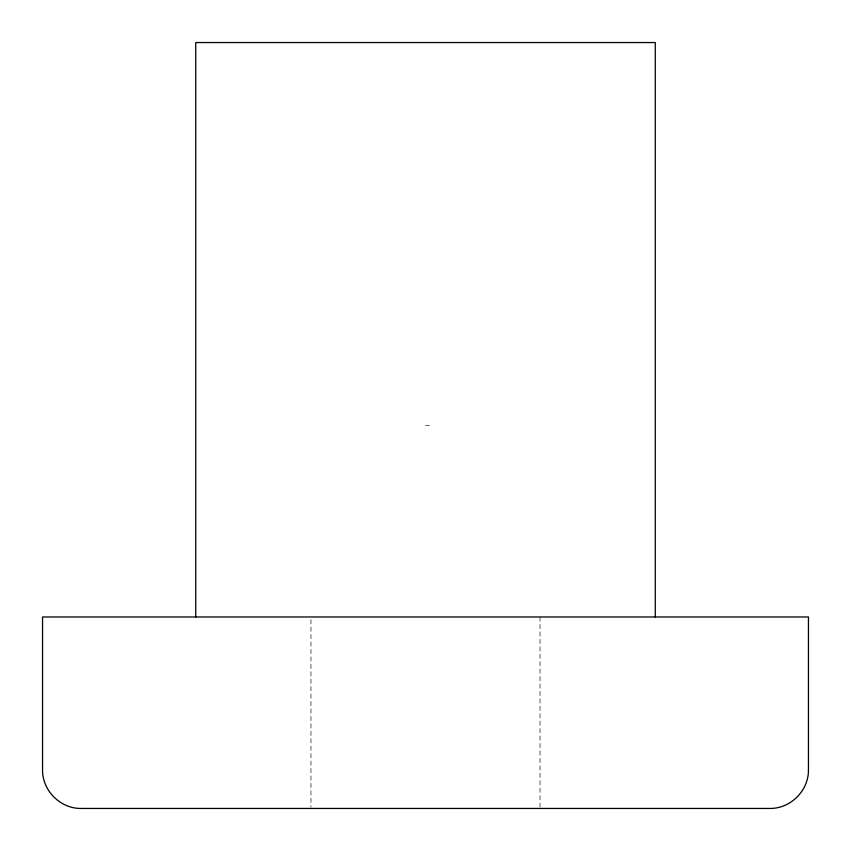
<?xml version="1.0" encoding="UTF-8"?>
<svg xmlns="http://www.w3.org/2000/svg" width="851" height="851" viewBox="0 0 851 851"><rect width="100%" height="100%" fill="white"/><g stroke="black" fill="none" stroke-linecap="round" stroke-linejoin="round"><path stroke-width="0.64" stroke-dasharray="4.25 3.19" d="M425.5 425.5L429.329 425.5M540.034 616.975L540.034 807.12M310.966 619.634L310.966 807.12"/><path stroke-width="1.28" d="M655.27 616.975L655.27 42.55L195.73 42.55L195.73 616.975M808.45 770.155C808.578 790.653 790.653 808.578 770.155 808.45L80.845 808.45C60.347 808.578 42.422 790.653 42.55 770.155L42.55 616.975L808.45 616.975L808.45 770.155"/></g></svg>
